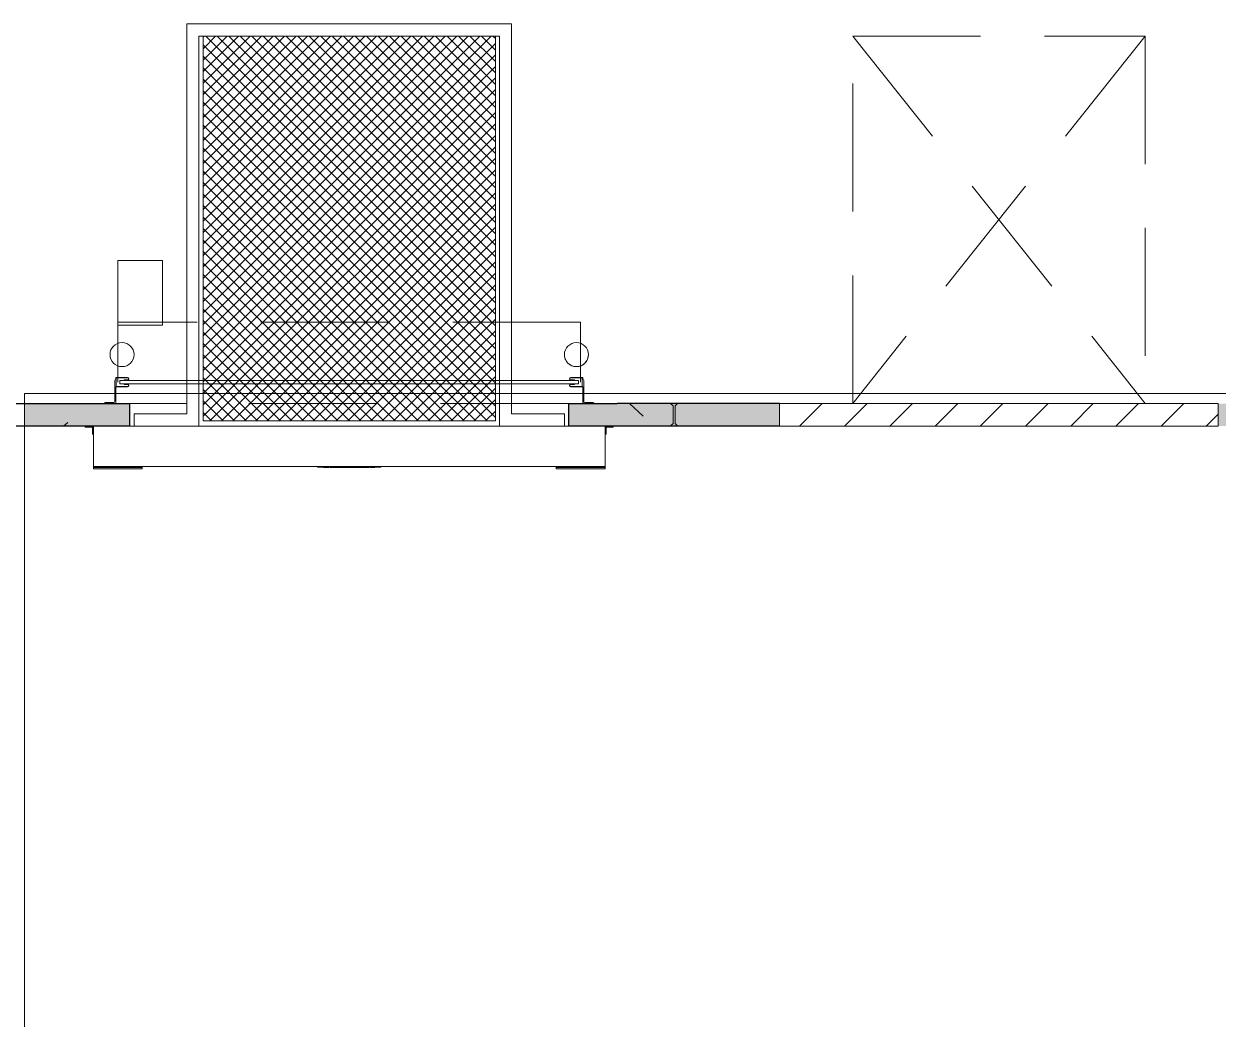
# Model space of a CAD drawing. Header units: metres. Extents: x -55 to 260, y -121 to 64.
# Drawn here: x 16.25 to 23.72, y -64.67 to -58.45 of the extents above; entities that cross this region are included whole.
import ezdxf

# ---------------------------------------------------------------- set-up
doc = ezdxf.new("R2010")
doc.units = ezdxf.units.M
doc.linetypes.add('01_Grid', pattern=[2.32, 1.6, -0.36, 0, -0.36])
doc.linetypes.add('04_Proyection', pattern=[1.2, 0.8, -0.4])
for name, color, linetype, lineweight in [('0-1', 7, 'Continuous', 5), ('03EJES-1', 1, '01_Grid', 5), ('06MUR-1', 253, 'Continuous', 5), ('06MUR-2', 53, 'Continuous', 25), ('06MUREXT-1', 9, 'Continuous', 15), ('06MUREXT-2', 133, 'Continuous', 5), ('11PUER-1', 253, 'Continuous', 5), ('11PUER-3', 133, '04_Proyection', 5), ('17EQAGUA', 5, 'Continuous', 5), ('17EQAGUA-1', 253, 'Continuous', 5), ('26VENT-1', 253, 'Continuous', 5), ('26VENT-4', 253, '04_Proyection', 5), ('46BANQ-1', 253, 'Continuous', 5), ('70LINEA-1', 254, 'Continuous', 5), ('70LINEA-2', 1, 'Continuous', 5), ('70LINEA-4', 253, '04_Proyection', 5), ('70LINEA-5', 43, 'Continuous', 13), ('70LINEA-6', 253, 'Continuous', 5), ('70LINEA_0_25-1', 9, 'Continuous', 15)]:
    doc.layers.add(name, color=color, linetype=linetype, lineweight=lineweight)
pattern_1 = [(50, (0, 0), (2.914806, -0.25534), [0.3048, -3.353]), (355, (0, 0), (-0.5639, 3.05678), [0.24384, -2.682]), (100.451, (0.243, -0.0213), (2.35075, 2.801895), [0.25904, -2.849]), (46.184, (0, 0.8128), (4.336665, -0.672795), [0.4572, -5.029]), (96.636, (0.3614, 0.7567), (3.798, 3.95842), [0.38856, -4.274]), (351.184, (0, 0.813), (3.79858, 3.95859), [0.36576, -4.023]), (21, (0.4064, 0.6096), (2.425556, -1.63645), [0.3048, -3.353]), (326, (0.4064, 0.6096), (0.98876, 2.946903), [0.24384, -2.682]), (71.451, (0.6086, 0.4733), (3.414398, 1.310927), [0.25904, -2.849]), (37.5, (0, 0), (0.049559, 1.352701), [0.13411, -2.516, 0.13411, -2.589, -2.692]), (37.5, (0, 0), (0.049559, 1.352701), [-5.373, 0.13411, -2.558]), (7.5, (0, 0), (1.06888, 1.603233), [0.13411, -1.418, 0.13411, -2.455, -1.026]), (7.5, (0, 0), (1.06888, 1.603233), [-4.141, 0.13411, -0.89205]), (327.5, (-0.9063, 0), (2.1693145, -0.091976), [0.13411, -0.88189, 0.13411, -3.036, -4.206]), (327.5, (-0.9063, 0), (2.1693145, -0.091976), [-4.186, 0.13411, -4.072]), (317.5, (-1.313, 0), (2.370307, 0.40642), [0.13411, -1.187, 0.13411, -1.971, -2.987]), (317.5, (-1.313, 0), (2.370307, 0.40642), [-3.426, 0.13411, -2.853])]
pattern_2 = [(45, (-22.227, 60.889), (-0.14142136, 0.14142136), [])]

# ---------------------------------------------------------------- blocks, each defined once
blk = doc.blocks.new('Dock - Mechanical Leveler - MU6008-7073546-A1 _ A700')
at = {"layer": '17EQAGUA'}
h = blk.add_hatch(dxfattribs=at)
h.set_pattern_fill('FP_2', color=256, style=0, pattern_type=2)
h.set_pattern_definition([(225, (0, 0.6096), (0.035921, -0.035921), []), (315, (0, 0.6096), (0.035921, 0.035921), [])])
h.paths.add_polyline_path([(-0.1514, -1.0351), (0.9144, -1.0351), (0.9144, 1.3716), (-0.9144, 1.3716), (-0.9144, -1.0351)])
at = {"layer": '17EQAGUA-1'}
for p, q in [((1.016, 1.4478), (-1.016, 1.4478)), ((-1.016, 1.4478), (-1.016, -0.9906)), ((1.016, -0.9906), (1.016, 1.4478)), ((-0.9398, 1.3716), (0.9398, 1.3716)), ((-0.9398, -1.0668), (-0.9398, 1.3716)), ((-0.9144, -1.0351), (-0.9144, 1.3716)), ((0.9144, 1.3716), (-0.9144, 1.3716)), ((0.9144, 1.3716), (0.9144, -1.0351)), ((0.9398, 1.3716), (0.9398, -1.0668)), ((-1.016, -0.9906), (-1.3462, -0.9906)), ((-1.3462, -0.9906), (-1.3462, -1.0668)), ((-0.9144, -1.0351), (0.9144, -1.0351)), ((1.3462, -0.9906), (1.016, -0.9906)), ((1.3462, -0.9906), (1.3462, -1.0668))]:
    blk.add_line(p, q, dxfattribs=at)
blk = doc.blocks.new('Roll Up - 9_x10_-7620176-A1 _ A700')
at = {"layer": '11PUER-1'}
for p, q in [((0.2159, 0.139), (0.146, 0.139)), ((0.1505, 0.1326), (0.2032, 0.1326)), ((0.2096, 0.1263), (0.2096, -0.0049)), ((0.2159, 0.0355), (0.2159, 0.139)), ((3.2068, 0.139), (3.1369, 0.139)), ((3.1369, 0.139), (3.1369, 0.0355)), ((3.1432, -0.0049), (3.1432, 0.1263)), ((3.1496, 0.1326), (3.2023, 0.1326)), ((0.2901, 0.0355), (0.2159, 0.0355)), ((0.2183, -0.0198), (0.2183, 0.0331)), ((0.2183, 0.0331), (0.2901, 0.0331)), ((0.2901, 0.0212), (0.2679, 0.0212)), ((0.2679, 0.0212), (0.2679, 0.0189)), ((0.2679, 0.0189), (0.2679, 0.0212)), ((0.2679, 0.0212), (0.2901, 0.0212)), ((0.2679, 0.0189), (0.2901, 0.0189)), ((0.2901, 0.0189), (0.2679, 0.0189)), ((3.1369, 0.0355), (3.0627, 0.0355)), ((3.0627, 0.0331), (3.1345, 0.0331)), ((3.0849, 0.0212), (3.0627, 0.0212)), ((3.0627, 0.0212), (3.0849, 0.0212)), ((3.0627, 0.0189), (3.0849, 0.0189)), ((3.0849, 0.0189), (3.0627, 0.0189)), ((3.0849, 0.0189), (3.0849, 0.0212)), ((3.0849, 0.0212), (3.0849, 0.0189)), ((3.1345, 0.0331), (3.1345, -0.0198)), ((0.2159, -0.0103), (0.2159, -0.0222)), ((0.2159, -0.0222), (0.2159, -0.0103)), ((0.2159, -0.0222), (0.2901, -0.0222)), ((0.2901, -0.0198), (0.2183, -0.0198)), ((0.2901, -0.0055), (0.2679, -0.0055)), ((0.2679, -0.0055), (0.2679, -0.0079)), ((0.2679, -0.0079), (0.2679, -0.0055)), ((0.2679, -0.0055), (0.2901, -0.0055)), ((0.2679, -0.0079), (0.2901, -0.0079)), ((0.2901, -0.0079), (0.2679, -0.0079)), ((3.0849, -0.0055), (3.0627, -0.0055)), ((3.0627, -0.0055), (3.0849, -0.0055)), ((3.0627, -0.0079), (3.0849, -0.0079)), ((3.0849, -0.0079), (3.0627, -0.0079)), ((3.1345, -0.0198), (3.0627, -0.0198)), ((3.0627, -0.0222), (3.1369, -0.0222)), ((3.0849, -0.0079), (3.0849, -0.0055)), ((3.0849, -0.0055), (3.0849, -0.0079)), ((3.1369, -0.0222), (3.1369, -0.0103)), ((3.1369, -0.0103), (3.1369, -0.0222))]:
    blk.add_line(p, q, dxfattribs=at)
for centre, radius, start, end in [((0.1521, 0.1385), 0.00608, 175.47308, 255.03502), ((0.2032, 0.1263), 0.00636, 0, 90), ((0.2032, 0.1263), 0.00636, 0, 90), ((3.1496, 0.1263), 0.00636, 90, 180), ((3.1496, 0.1263), 0.00636, 90, 180), ((3.2007, 0.1385), 0.00608, 284.96498, 4.52692), ((0.2901, 0.0272), 0.00833, 270, 90), ((0.2901, 0.0272), 0.00833, 270, 90), ((0.2901, 0.0272), 0.00595, 270, 90), ((0.2901, 0.0272), 0.00595, 270, 90), ((3.0627, 0.0272), 0.00833, 90, 270), ((3.0627, 0.0272), 0.00833, 90, 270), ((3.0627, 0.0272), 0.00595, 90, 270), ((3.0627, 0.0272), 0.00595, 90, 270), ((0.2159, -0.0038), 0.00642, 189.18017, 270), ((0.2901, -0.0138), 0.00833, 270, 90), ((0.2901, -0.0138), 0.00833, 270, 90), ((0.2901, -0.0138), 0.00595, 270, 90), ((0.2901, -0.0138), 0.00595, 270, 90), ((3.0627, -0.0138), 0.00833, 90, 270), ((3.0627, -0.0138), 0.00833, 90, 270), ((3.0627, -0.0138), 0.00595, 90, 270), ((3.0627, -0.0138), 0.00595, 90, 270), ((3.1369, -0.0038), 0.00642, 270, 350.81983)]:
    blk.add_arc(centre, radius, start, end, dxfattribs=at)
at = {"layer": '11PUER-3'}
for p, q in [((0.3048, 0.2807), (3.048, 0.2807)), ((0.3048, 0.139), (3.048, 0.139))]:
    blk.add_line(p, q, dxfattribs=at)
at = {"layer": '70LINEA-4'}
for p, q in [((0.2286, 0.0067), (0.2286, -0.369)), ((3.1242, -0.369), (3.1242, 0.0067)), ((0.2286, -0.369), (3.1242, -0.369)), ((2.8448, -0.349), (2.8448, -0.7554)), ((3.1242, -0.349), (2.8448, -0.349)), ((3.1242, -0.7554), (3.1242, -0.349)), ((2.8448, -0.7554), (3.1242, -0.7554))]:
    blk.add_line(p, q, dxfattribs=at)
at = {"layer": '70LINEA-5'}
for p, q in [((3.1119, 0.0166), (0.2413, 0.0166)), ((0.2413, 0.0166), (0.2413, -0.0032)), ((3.1119, -0.0032), (3.1119, 0.0166)), ((0.2413, -0.0032), (3.1119, -0.0032))]:
    blk.add_line(p, q, dxfattribs=at)
blk = doc.blocks.new('Dock - Seal - Seal 9x10_-7107110-A1 _ A700')
at = {"layer": '17EQAGUA-1'}
for p, q in [((162.941, -60.96), (162.9918, -60.96)), ((162.941, -60.9663), (162.941, -60.96)), ((162.9918, -60.96), (162.9918, -60.9663)), ((162.9918, -61.214), (162.9918, -60.96)), ((162.9918, -60.96), (166.1922, -60.96)), ((166.1922, -60.96), (166.243, -60.96)), ((166.1922, -60.96), (166.1922, -60.9663)), ((166.1922, -60.96), (166.1922, -61.214)), ((166.243, -60.9663), (166.243, -60.96)), ((162.9918, -60.9663), (162.941, -60.9663)), ((162.9854, -60.9663), (162.9854, -61.0108)), ((162.9854, -61.0108), (162.9918, -61.0108)), ((166.243, -60.9663), (166.1922, -60.9663)), ((166.1922, -61.0108), (166.1985, -61.0108)), ((166.1985, -61.0108), (166.1985, -60.9663)), ((162.9918, -61.2203), (162.9918, -61.214)), ((162.9918, -61.214), (163.2966, -61.214)), ((166.1922, -61.214), (162.9918, -61.214)), ((162.9918, -61.2267), (162.9918, -61.2203)), ((162.9918, -61.2203), (163.2966, -61.2203)), ((163.2966, -61.2267), (162.9918, -61.2267)), ((163.0997, -61.2284), (163.1886, -61.2284)), ((163.2966, -61.214), (163.2966, -61.2203)), ((163.2966, -61.2203), (163.2966, -61.2267)), ((164.3944, -61.2172), (164.3944, -61.214)), ((164.592, -61.2172), (164.3944, -61.2172)), ((164.4635, -61.2188), (164.4309, -61.2188)), ((164.4913, -61.2188), (164.4729, -61.2188)), ((164.592, -61.2188), (164.4913, -61.2188)), ((164.592, -61.214), (164.592, -61.2172)), ((164.7896, -61.2172), (164.592, -61.2172)), ((164.6927, -61.2188), (164.592, -61.2188)), ((164.7138, -61.2188), (164.6927, -61.2188)), ((164.7531, -61.2188), (164.7205, -61.2188)), ((164.7896, -61.214), (164.7896, -61.2172)), ((165.8874, -61.2203), (165.8874, -61.214)), ((165.8874, -61.214), (166.1922, -61.214)), ((165.8874, -61.2267), (165.8874, -61.2203)), ((165.8874, -61.2203), (166.1922, -61.2203)), ((166.1922, -61.2267), (165.8874, -61.2267)), ((165.9953, -61.2284), (166.0842, -61.2284)), ((166.1922, -61.214), (166.1922, -61.2203)), ((166.1922, -61.2203), (166.1922, -61.2267))]:
    blk.add_line(p, q, dxfattribs=at)
blk = doc.blocks.new('Site - Round Bollard - 0_15m Diameter-V2-A1 _ A700')
at = {"layer": '17EQAGUA-1'}
for start, end in [(360, 180), (360, 180), (180, 360), (180, 0)]:
    blk.add_arc((0.0012, -0.075), 0.075, start, end, dxfattribs=at)
blk = doc.blocks.new('Site - Round Bollard - 0_15m Diameter-7108154-A1 _ A700')
at = {"layer": '17EQAGUA-1'}
for start, end in [(0, 180), (360, 180), (180, 0), (180, 0)]:
    blk.add_arc((0.0012, 0.075), 0.075, start, end, dxfattribs=at)
blk = doc.blocks.new('Docks - Knockout - Cw9_x10__ Lv6_x8_-V33-A1 _ A700')
at = {"layer": '70LINEA-2'}
h = blk.add_hatch(dxfattribs=at)
h.set_pattern_fill('FP_33', color=256, style=0, pattern_type=2)
h.set_pattern_definition(pattern_2)
h.paths.add_polyline_path([(1.4966, -0.07085), (1.4966, 0.07085), (-1.2466, 0.07085), (-1.2466, -0.07085), (0.53148, -0.07085)])
at = {"layer": '26VENT-1'}
for p, q in [((1.4966, 0.07085), (-1.2466, 0.07085)), ((1.4966, -0.07085), (-1.2466, -0.07085))]:
    blk.add_line(p, q, dxfattribs=at)
at = {"layer": '26VENT-4'}
for p, q in [((-0.7894, 2.36755), (1.0394, 0.07085)), ((1.0394, 2.36755), (-0.7894, 0.07085)), ((-0.7894, 2.36755), (1.0394, 2.36755)), ((-0.7894, 0.07085), (-0.7894, 2.36755)), ((1.0394, 2.36755), (1.0394, 0.07085))]:
    blk.add_line(p, q, dxfattribs=at)
at = {"layer": '70LINEA-6'}
for p, q in [((-1.2466, 0.07085), (1.4966, 0.07085)), ((-1.2466, -0.07085), (-1.2466, 0.07085)), ((1.4966, 0.07085), (1.4966, -0.07085)), ((1.4966, -0.07085), (-1.2466, -0.07085))]:
    blk.add_line(p, q, dxfattribs=at)
blk = doc.blocks.new('22011_AR_rvt-1-A1 _ A700')
at = {"layer": '06MUR-1'}
h = blk.add_hatch(dxfattribs=at)
h.set_pattern_fill('FP_1', color=256, style=0, pattern_type=2)
h.set_pattern_definition(pattern_1)
h.paths.add_polyline_path([(16.0548, -60.959), (16.256, -60.959), (16.256, -60.8193), (16.0548, -60.8193)])
h.paths.add_polyline_path([(10.086, -60.959), (12.3952, -60.959), (12.3952, -60.8193), (9.7822, -60.8193), (9.7822, -60.959)])
h.paths.add_polyline_path([(8.5058, -60.959), (8.5058, -60.8193), (-8.3538, -60.8193), (-8.3538, -60.959), (7.3522, -60.959)])
h.paths.add_polyline_path([(-9.6303, -60.959), (-9.6303, -60.8193), (-12.0503, -60.8193), (-12.0503, -60.959), (-11.1354, -60.959)])
h = blk.add_hatch(dxfattribs=at)
h.set_pattern_fill('FP_1', color=256, style=0, pattern_type=2)
h.set_pattern_definition(pattern_1)
h.paths.add_polyline_path([(16.256, -60.8193), (16.256, -60.8183), (16.149, -60.8193)])
h = blk.add_hatch(dxfattribs=at)
h.set_pattern_fill('FP_1', color=256, style=0, pattern_type=2)
h.set_pattern_definition(pattern_1)
h.paths.add_polyline_path([(158.334, -60.959), (159.1564, -60.959), (159.1564, -60.8193), (157.8356, -60.8193), (157.8356, -60.959)])
h.paths.add_polyline_path([(161.8996, -60.959), (163.2194, -60.959), (163.2194, -60.8193), (161.8996, -60.8193), (161.8996, -60.8247)])
h.paths.add_polyline_path([(166.624, -60.959), (166.624, -60.8193), (165.9646, -60.8193), (165.9646, -60.959), (166.0372, -60.959)])
h.paths.add_polyline_path([(151.0284, -60.959), (151.0284, -60.8193), (149.7076, -60.8193), (149.7076, -60.959)])
h.paths.add_polyline_path([(145.6436, -60.959), (146.9644, -60.959), (146.9644, -60.8193), (145.6436, -60.8193), (145.6436, -60.891)])
h.paths.add_polyline_path([(153.7716, -60.959), (155.0924, -60.959), (155.0924, -60.8193), (153.7716, -60.8193), (153.7716, -60.8578)])
h.paths.add_polyline_path([(142.9004, -60.959), (142.9004, -60.8193), (141.5796, -60.8193), (141.5796, -60.959)])
h.paths.add_polyline_path([(137.5156, -60.959), (138.8364, -60.959), (138.8364, -60.8193), (137.5156, -60.8193), (137.5156, -60.9241)])
h.paths.add_polyline_path([(130.6027, -60.959), (130.7084, -60.959), (130.7084, -60.8193), (128.6542, -60.8193), (128.6542, -60.959), (129.062, -60.959)])
h.paths.add_polyline_path([(133.4516, -60.959), (134.7724, -60.959), (134.7724, -60.8193), (133.4516, -60.8193), (133.4516, -60.9407)])
h.paths.add_polyline_path([(127.3778, -60.959), (127.3778, -60.8193), (125.3236, -60.8229), (125.3236, -60.959), (125.9808, -60.959)])
h.paths.add_polyline_path([(117.1956, -60.959), (118.5164, -60.959), (118.5164, -60.8193), (117.1956, -60.8193), (117.1956, -60.9409)])
h.paths.add_polyline_path([(122.5804, -60.959), (122.5804, -60.8193), (121.2596, -60.8193), (121.2596, -60.959), (121.3589, -60.959)])
h.paths.add_polyline_path([(114.4524, -60.959), (114.4524, -60.8193), (113.1316, -60.8193), (113.1316, -60.959)])
h.paths.add_polyline_path([(109.0676, -60.959), (110.3884, -60.959), (110.3884, -60.8193), (109.0676, -60.8193), (109.0676, -60.9265)])
h.paths.add_polyline_path([(105.0036, -60.959), (106.3244, -60.959), (106.3244, -60.8193), (105.0036, -60.8193), (105.0036, -60.9193)])
h.paths.add_polyline_path([(100.9396, -60.959), (102.2604, -60.959), (102.2604, -60.8193), (100.9396, -60.8193), (100.9396, -60.9121)])
h.paths.add_polyline_path([(98.1964, -60.959), (98.1964, -60.8193), (96.8756, -60.8193), (96.8756, -60.959)])
h.paths.add_polyline_path([(90.0684, -60.959), (90.0684, -60.8193), (88.7476, -60.8193), (88.7476, -60.959), (89.0056, -60.959)])
h.paths.add_polyline_path([(93.6275, -60.959), (94.1324, -60.959), (94.1324, -60.8193), (92.8116, -60.8193), (92.8116, -60.959)])
h.paths.add_polyline_path([(85.9244, -60.959), (86.0044, -60.959), (86.0044, -60.8193), (85.1408, -60.8193), (85.1408, -60.959)])
h.paths.add_polyline_path([(80.6196, -60.959), (81.4832, -60.959), (81.4832, -60.8193), (80.6196, -60.8193), (80.6196, -60.9198)])
h.paths.add_polyline_path([(77.8764, -60.959), (77.8764, -60.8193), (75.8222, -60.8193), (75.8222, -60.959), (76.6806, -60.959)])
h.paths.add_polyline_path([(69.7484, -60.959), (69.7484, -60.8193), (68.4276, -60.8193), (68.4276, -60.959)])
h.paths.add_polyline_path([(74.5458, -60.959), (74.5458, -60.8193), (72.4916, -60.8193), (72.4916, -60.959), (73.5993, -60.959)])
h.paths.add_polyline_path([(61.2743, -60.959), (61.6204, -60.959), (61.6204, -60.8193), (60.2996, -60.8193), (60.2996, -60.959)])
h.paths.add_polyline_path([(56.2356, -60.959), (57.5564, -60.959), (57.5564, -60.8193), (56.2356, -60.8193), (56.2356, -60.9126)])
h.paths.add_polyline_path([(64.3636, -60.959), (65.6844, -60.959), (65.6844, -60.8193), (64.3636, -60.8193), (64.3636, -60.9022)])
h.paths.add_polyline_path([(49.4284, -60.959), (49.4284, -60.8193), (48.1076, -60.8193), (48.1076, -60.959), (48.9492, -60.959)])
h.paths.add_polyline_path([(44.0436, -60.959), (45.3644, -60.959), (45.3644, -60.8193), (44.0436, -60.8193), (44.0436, -60.9282)])
h.paths.add_polyline_path([(52.1716, -60.959), (53.4924, -60.959), (53.4924, -60.8193), (52.1716, -60.8193), (52.1716, -60.9178)])
h.paths.add_polyline_path([(41.3004, -60.959), (41.3004, -60.8193), (39.9796, -60.8193), (39.9796, -60.959), (41.2461, -60.959)])
h.paths.add_polyline_path([(31.8516, -60.959), (33.1724, -60.959), (33.1724, -60.8193), (31.8516, -60.8193), (31.8516, -60.9438)])
h.paths.add_polyline_path([(36.6242, -60.959), (37.2364, -60.959), (37.2364, -60.8193), (35.9156, -60.8193), (35.9156, -60.959)])
h.paths.add_polyline_path([(28.921, -60.959), (29.1084, -60.959), (29.1084, -60.8193), (27.7876, -60.8193), (27.7876, -60.959)])
h.paths.add_polyline_path([(19.6772, -60.959), (20.9804, -60.9577), (20.9804, -60.8193), (19.6606, -60.8193), (19.6606, -60.959)])
h.paths.add_polyline_path([(24.2991, -60.959), (25.0444, -60.959), (25.0444, -60.8193), (23.7236, -60.8193), (23.7236, -60.959)])
h.paths.add_polyline_path([(16.9154, -60.959), (16.9154, -60.8193), (16.256, -60.8193), (16.256, -60.959), (16.596, -60.959)])
h = blk.add_hatch(dxfattribs=at)
h.set_pattern_fill('FP_1', color=256, style=0, pattern_type=2)
h.set_pattern_definition(pattern_1)
h.paths.add_polyline_path([(155.0924, -60.8193), (155.0924, -60.8183), (153.7716, -60.8193)])
h.paths.add_polyline_path([(110.3884, -60.8193), (110.3884, -60.8183), (109.0676, -60.8193)])
h.paths.add_polyline_path([(114.4524, -60.8193), (114.4524, -60.8183), (113.1316, -60.8193)])
h.paths.add_polyline_path([(98.1964, -60.8193), (98.1964, -60.8183), (96.8756, -60.8193)])
h.paths.add_polyline_path([(94.1324, -60.8193), (94.1324, -60.8183), (93.6275, -60.8193)])
h.paths.add_polyline_path([(102.2604, -60.8193), (102.2604, -60.8183), (100.9396, -60.8193)])
h.paths.add_polyline_path([(81.4832, -60.8193), (81.4832, -60.8183), (80.6196, -60.8193)])
h.paths.add_polyline_path([(90.0684, -60.8193), (90.0684, -60.8183), (89.0056, -60.8193)])
h.paths.add_polyline_path([(69.7484, -60.8193), (69.7484, -60.8183), (68.4276, -60.8193)])
h.paths.add_polyline_path([(61.6204, -60.8193), (61.6204, -60.8183), (61.2743, -60.8193)])
h.paths.add_polyline_path([(45.3644, -60.8193), (45.3644, -60.8183), (44.0436, -60.8193)])
h.paths.add_polyline_path([(33.1724, -60.8193), (33.1724, -60.8183), (31.8516, -60.8193)])
h.paths.add_polyline_path([(20.9804, -60.8193), (20.9804, -60.8183), (20.4475, -60.8193)])
h = blk.add_hatch(dxfattribs=at)
h.set_pattern_fill('FP_1', color=256, style=0, pattern_type=2)
h.set_pattern_definition(pattern_1)
h.paths.add_polyline_path([(166.1995, -60.96), (165.9646, -60.959), (165.9636, -60.96), (166.1985, -60.96)])
h.paths.add_polyline_path([(162.941, -60.96), (163.2204, -60.96), (163.2194, -60.959), (161.8996, -60.96)])
h.paths.add_polyline_path([(81.4832, -60.96), (81.4832, -60.959), (80.6196, -60.96)])
h.paths.add_polyline_path([(74.5468, -60.96), (74.5458, -60.959), (73.5993, -60.96)])
h.paths.add_polyline_path([(16.256, -60.96), (16.9164, -60.96), (16.9154, -60.959), (16.256, -60.959)])
h.paths.add_polyline_path([(19.8955, -60.96), (19.6606, -60.959), (19.6596, -60.96), (19.8945, -60.96)])
h.paths.add_polyline_path([(151.0284, -60.96), (151.0284, -60.959), (149.7076, -60.96)])
h.paths.add_polyline_path([(138.8364, -60.96), (138.8364, -60.959), (137.5156, -60.96)])
h.paths.add_polyline_path([(114.4524, -60.96), (114.4524, -60.959), (113.1316, -60.96)])
h.paths.add_polyline_path([(106.3244, -60.96), (106.3244, -60.959), (105.0036, -60.96)])
at = {"layer": '70LINEA-2'}
h = blk.add_hatch(dxfattribs=at)
h.set_pattern_fill('FP_1', color=256, style=0, pattern_type=2)
h.set_pattern_definition(pattern_1)
h.paths.add_polyline_path([(16.9164, -60.959), (16.9164, -60.8193), (16.256, -60.8193), (16.256, -60.959), (16.596, -60.959)])
h = blk.add_hatch(dxfattribs=at)
h.set_pattern_fill('FP_1', color=256, style=0, pattern_type=2)
h.set_pattern_definition(pattern_1)
h.paths.add_polyline_path([(19.6772, -60.959), (20.2983, -60.959), (20.3136, -60.9437), (20.3136, -60.8346), (20.2983, -60.8193), (19.6596, -60.8193), (19.6596, -60.959)])
at = {"layer": '06MUR-2'}
for p, q in [((16.0548, -60.8193), (16.256, -60.8193)), ((16.256, -60.8193), (16.9154, -60.8193)), ((16.9154, -60.8193), (16.9154, -60.8183)), ((16.9154, -60.959), (16.9154, -60.8193)), ((19.6606, -60.8183), (19.6606, -60.8193)), ((19.6606, -60.8193), (19.6606, -60.959)), ((19.6606, -60.8193), (19.9644, -60.8193)), ((20.9804, -60.8193), (19.9644, -60.8193)), ((16.0548, -60.959), (16.256, -60.959)), ((16.256, -60.959), (16.9154, -60.959)), ((19.6606, -60.959), (19.9644, -60.959)), ((19.9644, -60.959), (20.9804, -60.959))]:
    blk.add_line(p, q, dxfattribs=at)
at = {"layer": '06MUREXT-1'}
for p, q in [((16.256, -60.8183), (16.2125, -60.8183)), ((16.7576, -60.8183), (16.256, -60.8183)), ((16.9164, -60.8183), (16.8275, -60.8183)), ((16.9164, -60.96), (16.9164, -60.8183)), ((19.7485, -60.8183), (19.6596, -60.8183)), ((19.6596, -60.8183), (19.6596, -60.96)), ((20.9804, -60.8183), (19.8184, -60.8183)), ((16.0538, -60.96), (16.256, -60.96)), ((16.256, -60.96), (16.637, -60.96)), ((19.939, -60.96), (20.9804, -60.96))]:
    blk.add_line(p, q, dxfattribs=at)
at = {"layer": '06MUREXT-2'}
blk.add_line((16.256, -60.96), (16.256, -75.9596), dxfattribs=at)
at = {"layer": '46BANQ-1'}
for p, q in [((17.272, -60.8183), (17.272, -58.4454)), ((17.272, -58.4454), (19.304, -58.4454)), ((19.304, -58.4454), (19.304, -60.8183)), ((16.9154, -60.8183), (17.272, -60.8183)), ((19.304, -60.8183), (19.6606, -60.8183))]:
    blk.add_line(p, q, dxfattribs=at)
at = {"layer": '70LINEA-1'}
for p, q in [((16.256, -60.7558), (16.8212, -60.7558)), ((16.256, -60.7558), (16.256, -60.8183)), ((16.8275, -60.7558), (19.7485, -60.7558)), ((19.7548, -60.7558), (163.1252, -60.7558))]:
    blk.add_line(p, q, dxfattribs=at)
at = {"layer": '70LINEA_0_25-1'}
for p, q in [((16.9164, -60.8193), (16.256, -60.8193)), ((16.256, -60.8193), (16.256, -60.959)), ((16.7576, -60.8183), (16.2777, -60.8183)), ((16.2777, -60.8183), (16.2777, -60.8193)), ((16.2777, -60.8193), (16.9164, -60.8193)), ((16.9164, -60.8183), (16.8275, -60.8183)), ((16.9164, -60.8193), (16.9164, -60.8183)), ((16.9164, -60.959), (16.9164, -60.8193)), ((19.7485, -60.8183), (19.6596, -60.8183)), ((19.6596, -60.8183), (19.6596, -60.8193)), ((20.2983, -60.8193), (19.6596, -60.8193)), ((19.6596, -60.8193), (19.6596, -60.959)), ((19.6596, -60.8193), (20.2983, -60.8193)), ((20.2983, -60.8183), (19.8184, -60.8183)), ((20.2983, -60.8193), (20.2983, -60.8183)), ((20.3136, -60.8346), (20.2983, -60.8193)), ((20.3136, -60.9437), (20.3136, -60.8346)), ((20.3417, -60.8193), (20.3263, -60.8346)), ((20.3263, -60.8346), (20.3263, -60.9437)), ((20.9804, -60.8183), (20.3417, -60.8183)), ((20.3417, -60.8183), (20.3417, -60.8193)), ((20.9804, -60.8193), (20.3417, -60.8193)), ((20.3417, -60.8193), (20.9804, -60.8193)), ((16.256, -60.959), (16.9164, -60.959)), ((16.9164, -60.959), (16.2777, -60.959)), ((16.2777, -60.959), (16.2777, -60.96)), ((16.2777, -60.96), (16.637, -60.96)), ((16.9164, -60.96), (16.9164, -60.959)), ((19.6596, -60.959), (20.2983, -60.959)), ((20.2983, -60.959), (19.6596, -60.959)), ((19.6596, -60.959), (19.6596, -60.96)), ((19.939, -60.96), (20.2983, -60.96)), ((20.2983, -60.959), (20.3136, -60.9437)), ((20.2983, -60.96), (20.2983, -60.959)), ((20.3263, -60.9437), (20.3417, -60.959)), ((20.3417, -60.959), (20.9804, -60.959)), ((20.9804, -60.959), (20.3417, -60.959)), ((20.3417, -60.959), (20.3417, -60.96)), ((20.3417, -60.96), (20.9804, -60.96))]:
    blk.add_line(p, q, dxfattribs=at)
at = {"layer": '11PUER-1', "rotation": 180}
blk.add_blockref('Roll Up - 9_x10_-7620176-A1 _ A700', (19.9644, -60.6793), dxfattribs=at)
at = {"layer": '17EQAGUA-1'}
for name, p in [('Dock - Mechanical Leveler - MU6008-7073546-A1 _ A700', (18.288, -59.8932)), ('Site - Round Bollard - 0_15m Diameter-V2-A1 _ A700', (16.8656, -60.4385)), ('Dock - Seal - Seal 9x10_-7107110-A1 _ A700', (-146.304, 0))]:
    blk.add_blockref(name, p, dxfattribs=at)
at = {"layer": '17EQAGUA-1', "rotation": 180}
blk.add_blockref('Site - Round Bollard - 0_15m Diameter-7108154-A1 _ A700', (19.7104, -60.4385), dxfattribs=at)
at = {"layer": '26VENT-1'}
blk.add_blockref('Docks - Knockout - Cw9_x10__ Lv6_x8_-V33-A1 _ A700', (22.227, -60.8891), dxfattribs=at)
blk = doc.blocks.new('Roll Up - 9_x10_-V401-A1 _ A700')
at = {"layer": '11PUER-1'}
for p, q in [((0.2159, 0.139), (0.146, 0.139)), ((0.1505, 0.1326), (0.2032, 0.1326)), ((0.2096, 0.1263), (0.2096, -0.0049)), ((0.2159, 0.0355), (0.2159, 0.139)), ((3.2068, 0.139), (3.1369, 0.139)), ((3.1369, 0.139), (3.1369, 0.0355)), ((3.1432, -0.0049), (3.1432, 0.1263)), ((3.1496, 0.1326), (3.2023, 0.1326)), ((0.2901, 0.0355), (0.2159, 0.0355)), ((0.2183, -0.0198), (0.2183, 0.0331)), ((0.2183, 0.0331), (0.2901, 0.0331)), ((0.2901, 0.0212), (0.2679, 0.0212)), ((0.2679, 0.0212), (0.2679, 0.0189)), ((0.2679, 0.0189), (0.2679, 0.0212)), ((0.2679, 0.0212), (0.2901, 0.0212)), ((0.2679, 0.0189), (0.2901, 0.0189)), ((0.2901, 0.0189), (0.2679, 0.0189)), ((3.1369, 0.0355), (3.0627, 0.0355)), ((3.0627, 0.0331), (3.1345, 0.0331)), ((3.0849, 0.0212), (3.0627, 0.0212)), ((3.0627, 0.0212), (3.0849, 0.0212)), ((3.0627, 0.0189), (3.0849, 0.0189)), ((3.0849, 0.0189), (3.0627, 0.0189)), ((3.0849, 0.0189), (3.0849, 0.0212)), ((3.0849, 0.0212), (3.0849, 0.0189)), ((3.1345, 0.0331), (3.1345, -0.0198)), ((0.2159, -0.0103), (0.2159, -0.0222)), ((0.2159, -0.0222), (0.2159, -0.0103)), ((0.2159, -0.0222), (0.2901, -0.0222)), ((0.2901, -0.0198), (0.2183, -0.0198)), ((0.2901, -0.0055), (0.2679, -0.0055)), ((0.2679, -0.0055), (0.2679, -0.0079)), ((0.2679, -0.0079), (0.2679, -0.0055)), ((0.2679, -0.0055), (0.2901, -0.0055)), ((0.2679, -0.0079), (0.2901, -0.0079)), ((0.2901, -0.0079), (0.2679, -0.0079)), ((3.0849, -0.0055), (3.0627, -0.0055)), ((3.0627, -0.0055), (3.0849, -0.0055)), ((3.0627, -0.0079), (3.0849, -0.0079)), ((3.0849, -0.0079), (3.0627, -0.0079)), ((3.1345, -0.0198), (3.0627, -0.0198)), ((3.0627, -0.0222), (3.1369, -0.0222)), ((3.0849, -0.0079), (3.0849, -0.0055)), ((3.0849, -0.0055), (3.0849, -0.0079)), ((3.1369, -0.0222), (3.1369, -0.0103)), ((3.1369, -0.0103), (3.1369, -0.0222))]:
    blk.add_line(p, q, dxfattribs=at)
for centre, radius, start, end in [((0.1521, 0.1385), 0.00608, 175.47308, 255.03502), ((0.2032, 0.1263), 0.00636, 0, 90), ((0.2032, 0.1263), 0.00636, 0, 90), ((3.1496, 0.1263), 0.00636, 90, 180), ((3.1496, 0.1263), 0.00636, 90, 180), ((3.2007, 0.1385), 0.00608, 284.96498, 4.52692), ((0.2901, 0.0272), 0.00833, 270, 90), ((0.2901, 0.0272), 0.00833, 270, 90), ((0.2901, 0.0272), 0.00595, 270, 90), ((0.2901, 0.0272), 0.00595, 270, 90), ((3.0627, 0.0272), 0.00833, 90, 270), ((3.0627, 0.0272), 0.00833, 90, 270), ((3.0627, 0.0272), 0.00595, 90, 270), ((3.0627, 0.0272), 0.00595, 90, 270), ((0.2159, -0.0038), 0.00642, 189.18017, 270), ((0.2901, -0.0138), 0.00833, 270, 90), ((0.2901, -0.0138), 0.00833, 270, 90), ((0.2901, -0.0138), 0.00595, 270, 90), ((0.2901, -0.0138), 0.00595, 270, 90), ((3.0627, -0.0138), 0.00833, 90, 270), ((3.0627, -0.0138), 0.00833, 90, 270), ((3.0627, -0.0138), 0.00595, 90, 270), ((3.0627, -0.0138), 0.00595, 90, 270), ((3.1369, -0.0038), 0.00642, 270, 350.81983)]:
    blk.add_arc(centre, radius, start, end, dxfattribs=at)
at = {"layer": '11PUER-3'}
for p, q in [((0.3048, 0.2807), (3.048, 0.2807)), ((0.3048, 0.139), (3.048, 0.139))]:
    blk.add_line(p, q, dxfattribs=at)
at = {"layer": '70LINEA-4'}
for p, q in [((0.2286, 0.0067), (0.2286, -0.369)), ((3.1242, -0.369), (3.1242, 0.0067)), ((0.2286, -0.369), (3.1242, -0.369)), ((2.8448, -0.349), (2.8448, -0.7554)), ((3.1242, -0.349), (2.8448, -0.349)), ((3.1242, -0.7554), (3.1242, -0.349)), ((2.8448, -0.7554), (3.1242, -0.7554))]:
    blk.add_line(p, q, dxfattribs=at)
at = {"layer": '70LINEA-5'}
for p, q in [((3.1119, 0.0166), (0.2413, 0.0166)), ((0.2413, 0.0166), (0.2413, -0.0032)), ((3.1119, -0.0032), (3.1119, 0.0166)), ((0.2413, -0.0032), (3.1119, -0.0032))]:
    blk.add_line(p, q, dxfattribs=at)
blk = doc.blocks.new('Dock - Seal - Seal 9x10_-V402-A1 _ A700')
at = {"layer": '17EQAGUA-1'}
for p, q in [((162.941, -60.96), (162.9918, -60.96)), ((162.941, -60.9663), (162.941, -60.96)), ((162.9918, -60.96), (162.9918, -60.9663)), ((162.9918, -61.214), (162.9918, -60.96)), ((162.9918, -60.96), (166.1922, -60.96)), ((166.1922, -60.96), (166.243, -60.96)), ((166.1922, -60.96), (166.1922, -60.9663)), ((166.1922, -60.96), (166.1922, -61.214)), ((166.243, -60.9663), (166.243, -60.96)), ((162.9918, -60.9663), (162.941, -60.9663)), ((162.9855, -60.9663), (162.9855, -61.0108)), ((162.9855, -61.0108), (162.9918, -61.0108)), ((166.243, -60.9663), (166.1922, -60.9663)), ((166.1922, -61.0108), (166.1986, -61.0108)), ((166.1986, -61.0108), (166.1986, -60.9663)), ((162.9918, -61.2203), (162.9918, -61.214)), ((162.9918, -61.214), (163.2966, -61.214)), ((166.1922, -61.214), (162.9918, -61.214)), ((162.9918, -61.2267), (162.9918, -61.2203)), ((162.9918, -61.2203), (163.2966, -61.2203)), ((163.2966, -61.2267), (162.9918, -61.2267)), ((163.0998, -61.2284), (163.1887, -61.2284)), ((163.2966, -61.214), (163.2966, -61.2203)), ((163.2966, -61.2203), (163.2966, -61.2267)), ((164.3944, -61.2172), (164.3944, -61.214)), ((164.592, -61.2172), (164.3944, -61.2172)), ((164.4635, -61.2188), (164.4309, -61.2188)), ((164.4913, -61.2188), (164.4729, -61.2188)), ((164.592, -61.2188), (164.4913, -61.2188)), ((164.592, -61.214), (164.592, -61.2172)), ((164.7896, -61.2172), (164.592, -61.2172)), ((164.6927, -61.2188), (164.592, -61.2188)), ((164.7138, -61.2188), (164.6927, -61.2188)), ((164.7531, -61.2188), (164.7205, -61.2188)), ((164.7896, -61.214), (164.7896, -61.2172)), ((165.8874, -61.2203), (165.8874, -61.214)), ((165.8874, -61.214), (166.1922, -61.214)), ((165.8874, -61.2267), (165.8874, -61.2203)), ((165.8874, -61.2203), (166.1922, -61.2203)), ((166.1922, -61.2267), (165.8874, -61.2267)), ((165.9954, -61.2284), (166.0843, -61.2284)), ((166.1922, -61.214), (166.1922, -61.2203)), ((166.1922, -61.2203), (166.1922, -61.2267))]:
    blk.add_line(p, q, dxfattribs=at)
blk = doc.blocks.new('Docks - Knockout - Cw9_x10__ Lv6_x8_-V434-A1 _ A700')
at = {"layer": '70LINEA-2'}
h = blk.add_hatch(dxfattribs=at)
h.set_pattern_fill('FP_33', color=256, style=0, pattern_type=2)
h.set_pattern_definition(pattern_2)
h.paths.add_polyline_path([(1.4966, -0.07085), (1.4966, 0.07085), (-1.2466, 0.07085), (-1.2466, -0.07085), (0.53148, -0.07085)])
at = {"layer": '26VENT-1'}
for p, q in [((1.4966, 0.07085), (-1.2466, 0.07085)), ((1.4966, -0.07085), (-1.2466, -0.07085))]:
    blk.add_line(p, q, dxfattribs=at)
at = {"layer": '26VENT-4'}
for p, q in [((-0.7894, 2.36755), (1.0394, 0.07085)), ((1.0394, 2.36755), (-0.7894, 0.07085)), ((-0.7894, 2.36755), (1.0394, 2.36755)), ((-0.7894, 0.07085), (-0.7894, 2.36755)), ((1.0394, 2.36755), (1.0394, 0.07085))]:
    blk.add_line(p, q, dxfattribs=at)
at = {"layer": '70LINEA-6'}
for p, q in [((-1.2466, 0.07085), (1.4966, 0.07085)), ((-1.2466, -0.07085), (-1.2466, 0.07085)), ((1.4966, 0.07085), (1.4966, -0.07085)), ((1.4966, -0.07085), (-1.2466, -0.07085))]:
    blk.add_line(p, q, dxfattribs=at)
blk = doc.blocks.new('22011_AR_rvt-2-A1 _ A700')
at = {"layer": '06MUR-1'}
h = blk.add_hatch(dxfattribs=at)
h.set_pattern_fill('FP_1', color=256, style=0, pattern_type=2)
h.set_pattern_definition(pattern_1)
h.paths.add_polyline_path([(16.256, -60.959), (16.256, -60.8193), (16.0548, -60.8193), (16.0548, -60.959)])
h.paths.add_polyline_path([(1.1896, -60.959), (8.5058, -60.959), (8.5058, -60.8193), (-8.3538, -60.8193), (-8.3538, -60.959), (-0.351, -60.959)])
h.paths.add_polyline_path([(12.3952, -60.959), (12.3952, -60.8193), (9.7822, -60.8193), (9.7822, -60.959), (11.9741, -60.959)])
h.paths.add_polyline_path([(-9.6303, -60.959), (-9.6303, -60.8193), (-12.0503, -60.8193), (-12.0503, -60.959), (-11.1354, -60.959)])
h = blk.add_hatch(dxfattribs=at)
h.set_pattern_fill('FP_1', color=256, style=0, pattern_type=2)
h.set_pattern_definition(pattern_1)
h.paths.add_polyline_path([(157.8356, -60.959), (159.1564, -60.959), (159.1564, -60.8193), (157.8356, -60.8193), (157.8356, -60.8413)])
h.paths.add_polyline_path([(161.8996, -60.959), (163.2194, -60.959), (163.2194, -60.8193), (161.8996, -60.8193), (161.8996, -60.8247)])
h.paths.add_polyline_path([(166.624, -60.959), (166.624, -60.8193), (165.9646, -60.8193), (165.9646, -60.959), (166.0372, -60.959)])
h.paths.add_polyline_path([(151.0284, -60.959), (151.0284, -60.8193), (149.7076, -60.8193), (149.7076, -60.959)])
h.paths.add_polyline_path([(145.6436, -60.959), (146.9644, -60.959), (146.9644, -60.8193), (145.6436, -60.8193), (145.6436, -60.891)])
h.paths.add_polyline_path([(153.7716, -60.959), (155.0924, -60.959), (155.0924, -60.8193), (153.7716, -60.8193), (153.7716, -60.8578)])
h.paths.add_polyline_path([(141.5796, -60.959), (142.9004, -60.959), (142.9004, -60.8193), (141.5796, -60.8193), (141.5796, -60.9075)])
h.paths.add_polyline_path([(137.5156, -60.959), (138.8364, -60.959), (138.8364, -60.8193), (137.5156, -60.8193), (137.5156, -60.9241)])
h.paths.add_polyline_path([(133.4516, -60.959), (134.7724, -60.959), (134.7724, -60.8193), (133.4516, -60.8193), (133.4516, -60.9407)])
h.paths.add_polyline_path([(125.9808, -60.959), (127.3778, -60.959), (127.3778, -60.8193), (125.3236, -60.8229), (125.3236, -60.959)])
h.paths.add_polyline_path([(130.7084, -60.959), (130.7084, -60.8193), (128.6542, -60.8193), (128.6542, -60.959), (130.6027, -60.959)])
h.paths.add_polyline_path([(121.2596, -60.959), (122.5804, -60.959), (122.5804, -60.8193), (121.2596, -60.8193), (121.2596, -60.9481)])
h.paths.add_polyline_path([(118.5164, -60.959), (118.5164, -60.8193), (117.1956, -60.8193), (117.1956, -60.959)])
h.paths.add_polyline_path([(105.0036, -60.959), (106.3244, -60.959), (106.3244, -60.8193), (105.0036, -60.8193), (105.0036, -60.9193)])
h.paths.add_polyline_path([(110.3884, -60.959), (110.3884, -60.8193), (109.0676, -60.8193), (109.0676, -60.959)])
h.paths.add_polyline_path([(114.4524, -60.959), (114.4524, -60.8193), (113.1316, -60.8193), (113.1316, -60.959)])
h.paths.add_polyline_path([(94.1324, -60.959), (94.1324, -60.8193), (92.8116, -60.8193), (92.8116, -60.959), (93.6275, -60.959)])
h.paths.add_polyline_path([(98.1964, -60.959), (98.1964, -60.8193), (96.8756, -60.8193), (96.8756, -60.959)])
h.paths.add_polyline_path([(102.2604, -60.959), (102.2604, -60.8193), (100.9396, -60.8193), (100.9396, -60.959)])
h.paths.add_polyline_path([(86.0044, -60.959), (86.0044, -60.8193), (85.1408, -60.8193), (85.1408, -60.959), (85.9244, -60.959)])
h.paths.add_polyline_path([(90.0684, -60.959), (90.0684, -60.8193), (88.7476, -60.8193), (88.7476, -60.959), (89.0056, -60.959)])
h.paths.add_polyline_path([(81.4832, -60.959), (81.4832, -60.8193), (80.6196, -60.8193), (80.6196, -60.959)])
h.paths.add_polyline_path([(73.5993, -60.959), (74.5458, -60.959), (74.5458, -60.8193), (72.4916, -60.8193), (72.4916, -60.959)])
h.paths.add_polyline_path([(69.7484, -60.959), (69.7484, -60.8193), (68.4276, -60.8193), (68.4276, -60.959)])
h.paths.add_polyline_path([(77.8764, -60.959), (77.8764, -60.8193), (75.8222, -60.8193), (75.8222, -60.959), (76.6806, -60.959)])
h.paths.add_polyline_path([(65.6844, -60.959), (65.6844, -60.8193), (64.3636, -60.8193), (64.3636, -60.959)])
h.paths.add_polyline_path([(61.6204, -60.959), (61.6204, -60.8193), (60.2996, -60.8193), (60.2996, -60.959), (61.2743, -60.959)])
h.paths.add_polyline_path([(56.2356, -60.959), (57.5564, -60.959), (57.5564, -60.8193), (56.2356, -60.8193), (56.2356, -60.9126)])
h.paths.add_polyline_path([(52.1716, -60.959), (53.4924, -60.959), (53.4924, -60.8193), (52.1716, -60.8193), (52.1716, -60.9178)])
h.paths.add_polyline_path([(44.0436, -60.959), (45.3644, -60.959), (45.3644, -60.8193), (44.0436, -60.8193), (44.0436, -60.9282)])
h.paths.add_polyline_path([(49.4284, -60.959), (49.4284, -60.8193), (48.1076, -60.8193), (48.1076, -60.959), (48.9492, -60.959)])
h.paths.add_polyline_path([(41.3004, -60.959), (41.3004, -60.8193), (39.9796, -60.8193), (39.9796, -60.959), (41.2461, -60.959)])
h.paths.add_polyline_path([(33.1724, -60.959), (33.1724, -60.8193), (31.8516, -60.8193), (31.8516, -60.959)])
h.paths.add_polyline_path([(36.6242, -60.959), (37.2364, -60.959), (37.2364, -60.8193), (35.9156, -60.8193), (35.9156, -60.959)])
h.paths.add_polyline_path([(27.7876, -60.959), (29.1084, -60.959), (29.1084, -60.8193), (27.7876, -60.8193), (27.7876, -60.949)])
h.paths.add_polyline_path([(20.9804, -60.959), (20.9804, -60.8193), (19.6606, -60.8193), (19.6606, -60.959), (20.4475, -60.959)])
h.paths.add_polyline_path([(16.596, -60.959), (16.9154, -60.959), (16.9154, -60.8193), (16.256, -60.8193), (16.256, -60.959)])
h.paths.add_polyline_path([(25.0444, -60.959), (25.0444, -60.8193), (23.7236, -60.8193), (23.7236, -60.959), (24.2991, -60.959)])
h = blk.add_hatch(dxfattribs=at)
h.set_pattern_fill('FP_1', color=256, style=0, pattern_type=2)
h.set_pattern_definition(pattern_1)
h.paths.add_polyline_path([(161.8996, -60.96), (163.2204, -60.96), (163.2194, -60.959), (161.8996, -60.959)])
h.paths.add_polyline_path([(166.624, -60.96), (166.624, -60.959), (165.9646, -60.959), (165.9636, -60.96), (166.243, -60.96)])
h.paths.add_polyline_path([(142.9004, -60.96), (142.9004, -60.959), (141.5796, -60.96)])
h.paths.add_polyline_path([(138.8364, -60.96), (138.8364, -60.959), (137.5156, -60.96)])
h.paths.add_polyline_path([(118.5164, -60.96), (118.5164, -60.959), (117.1956, -60.96)])
h.paths.add_polyline_path([(106.3244, -60.96), (106.3244, -60.959), (105.0036, -60.96)])
h.paths.add_polyline_path([(94.1324, -60.96), (94.1324, -60.959), (93.6275, -60.96)])
h.paths.add_polyline_path([(81.4832, -60.96), (81.4832, -60.959), (80.6196, -60.96)])
h.paths.add_polyline_path([(77.8764, -60.96), (77.8764, -60.959), (76.6806, -60.96)])
h.paths.add_polyline_path([(90.0684, -60.96), (90.0684, -60.959), (89.0056, -60.96)])
h.paths.add_polyline_path([(61.6204, -60.96), (61.6204, -60.959), (61.2743, -60.96)])
h.paths.add_polyline_path([(65.6844, -60.96), (65.6844, -60.959), (64.3636, -60.96)])
h.paths.add_polyline_path([(45.3644, -60.96), (45.3644, -60.959), (44.0436, -60.96)])
h.paths.add_polyline_path([(53.4924, -60.96), (53.4924, -60.959), (52.1716, -60.96)])
h.paths.add_polyline_path([(33.1724, -60.96), (33.1724, -60.959), (31.8516, -60.96)])
h.paths.add_polyline_path([(19.6772, -60.96), (19.6606, -60.959), (19.6596, -60.96)])
h.paths.add_polyline_path([(16.637, -60.96), (16.9164, -60.96), (16.9154, -60.959), (16.596, -60.96)])
at = {"layer": '70LINEA-2'}
h = blk.add_hatch(dxfattribs=at)
h.set_pattern_fill('FP_1', color=256, style=0, pattern_type=2)
h.set_pattern_definition(pattern_1)
h.paths.add_polyline_path([(16.9164, -60.959), (16.9164, -60.8193), (16.256, -60.8193), (16.256, -60.959), (16.596, -60.959)])
h = blk.add_hatch(dxfattribs=at)
h.set_pattern_fill('FP_1', color=256, style=0, pattern_type=2)
h.set_pattern_definition(pattern_1)
h.paths.add_polyline_path([(20.2983, -60.959), (20.3137, -60.9437), (20.3137, -60.8346), (20.2983, -60.8193), (19.6596, -60.8193), (19.6596, -60.959), (19.6772, -60.959)])
at = {"layer": '06MUR-2'}
for p, q in [((16.0548, -60.8193), (16.256, -60.8193)), ((16.256, -60.8193), (16.9154, -60.8193)), ((16.9154, -60.8193), (16.9154, -60.8183)), ((16.9154, -60.959), (16.9154, -60.8193)), ((19.6606, -60.8183), (19.6606, -60.8193)), ((19.6606, -60.8193), (19.6606, -60.959)), ((19.6606, -60.8193), (19.9644, -60.8193)), ((20.9804, -60.8193), (19.9644, -60.8193)), ((16.0548, -60.959), (16.256, -60.959)), ((16.256, -60.959), (16.9154, -60.959)), ((19.6606, -60.959), (19.9644, -60.959)), ((19.9644, -60.959), (20.9804, -60.959))]:
    blk.add_line(p, q, dxfattribs=at)
at = {"layer": '06MUREXT-1'}
for p, q in [((16.256, -60.8183), (16.2125, -60.8183)), ((16.7576, -60.8183), (16.256, -60.8183)), ((16.9164, -60.8183), (16.8275, -60.8183)), ((16.9164, -60.96), (16.9164, -60.8183)), ((19.7485, -60.8183), (19.6596, -60.8183)), ((19.6596, -60.8183), (19.6596, -60.96)), ((20.9804, -60.8183), (19.8184, -60.8183)), ((16.0538, -60.96), (16.256, -60.96)), ((16.256, -60.96), (16.637, -60.96)), ((19.939, -60.96), (20.9804, -60.96))]:
    blk.add_line(p, q, dxfattribs=at)
at = {"layer": '06MUREXT-2'}
blk.add_line((16.256, -60.96), (16.256, -75.9596), dxfattribs=at)
at = {"layer": '46BANQ-1'}
for p, q in [((17.272, -60.8183), (17.272, -58.4454)), ((17.272, -58.4454), (19.304, -58.4454)), ((19.304, -58.4454), (19.304, -60.8183)), ((16.9154, -60.8183), (17.272, -60.8183)), ((19.304, -60.8183), (19.6606, -60.8183))]:
    blk.add_line(p, q, dxfattribs=at)
at = {"layer": '70LINEA-1'}
for p, q in [((16.256, -60.7558), (16.8212, -60.7558)), ((16.256, -60.7558), (16.256, -60.8183)), ((16.8275, -60.7558), (19.7485, -60.7558)), ((19.7548, -60.7558), (163.1252, -60.7558))]:
    blk.add_line(p, q, dxfattribs=at)
at = {"layer": '70LINEA_0_25-1'}
for p, q in [((16.9164, -60.8193), (16.256, -60.8193)), ((16.256, -60.8193), (16.256, -60.959)), ((16.7576, -60.8183), (16.2777, -60.8183)), ((16.2777, -60.8183), (16.2777, -60.8193)), ((16.2777, -60.8193), (16.9164, -60.8193)), ((16.9164, -60.8183), (16.8275, -60.8183)), ((16.9164, -60.8193), (16.9164, -60.8183)), ((16.9164, -60.959), (16.9164, -60.8193)), ((19.7485, -60.8183), (19.6596, -60.8183)), ((19.6596, -60.8183), (19.6596, -60.8193)), ((20.2983, -60.8193), (19.6596, -60.8193)), ((19.6596, -60.8193), (19.6596, -60.959)), ((19.6596, -60.8193), (20.2983, -60.8193)), ((20.2983, -60.8183), (19.8184, -60.8183)), ((20.2983, -60.8193), (20.2983, -60.8183)), ((20.3137, -60.8346), (20.2983, -60.8193)), ((20.3137, -60.9437), (20.3137, -60.8346)), ((20.3417, -60.8193), (20.3264, -60.8346)), ((20.3264, -60.8346), (20.3264, -60.9437)), ((20.9804, -60.8183), (20.3417, -60.8183)), ((20.3417, -60.8183), (20.3417, -60.8193)), ((20.9804, -60.8193), (20.3417, -60.8193)), ((20.3417, -60.8193), (20.9804, -60.8193)), ((16.256, -60.959), (16.9164, -60.959)), ((16.9164, -60.959), (16.2777, -60.959)), ((16.2777, -60.959), (16.2777, -60.96)), ((16.2777, -60.96), (16.637, -60.96)), ((16.9164, -60.96), (16.9164, -60.959)), ((19.6596, -60.959), (20.2983, -60.959)), ((20.2983, -60.959), (19.6596, -60.959)), ((19.6596, -60.959), (19.6596, -60.96)), ((19.939, -60.96), (20.2983, -60.96)), ((20.2983, -60.959), (20.3137, -60.9437)), ((20.2983, -60.96), (20.2983, -60.959)), ((20.3264, -60.9437), (20.3417, -60.959)), ((20.3417, -60.959), (20.9804, -60.959)), ((20.9804, -60.959), (20.3417, -60.959)), ((20.3417, -60.959), (20.3417, -60.96)), ((20.3417, -60.96), (20.9804, -60.96))]:
    blk.add_line(p, q, dxfattribs=at)
at = {"layer": '11PUER-1', "rotation": 180}
blk.add_blockref('Roll Up - 9_x10_-V401-A1 _ A700', (19.9644, -60.6793), dxfattribs=at)
at = {"layer": '17EQAGUA-1'}
for name, p in [('Dock - Mechanical Leveler - MU6008-7073546-A1 _ A700', (18.288, -59.8932)), ('Site - Round Bollard - 0_15m Diameter-V2-A1 _ A700', (16.8656, -60.4385)), ('Dock - Seal - Seal 9x10_-V402-A1 _ A700', (-146.304, 0))]:
    blk.add_blockref(name, p, dxfattribs=at)
at = {"layer": '17EQAGUA-1', "rotation": 180}
blk.add_blockref('Site - Round Bollard - 0_15m Diameter-7108154-A1 _ A700', (19.7104, -60.4385), dxfattribs=at)
at = {"layer": '26VENT-1'}
blk.add_blockref('Docks - Knockout - Cw9_x10__ Lv6_x8_-V434-A1 _ A700', (22.227, -60.8891), dxfattribs=at)

msp = doc.modelspace()

# ---------------------------------------------------------------- linework, layer by layer
at = {"layer": '03EJES-1'}
msp.add_line((255.455, -60.96), (-51.4051, -60.96), dxfattribs=at)

# ---------------------------------------------------------------- block references
at = {"layer": '0-1'}
for name in ['22011_AR_rvt-2-A1 _ A700', '22011_AR_rvt-1-A1 _ A700']:
    msp.add_blockref(name, (0, 0), dxfattribs=at)

doc.saveas('drawing.dxf')
